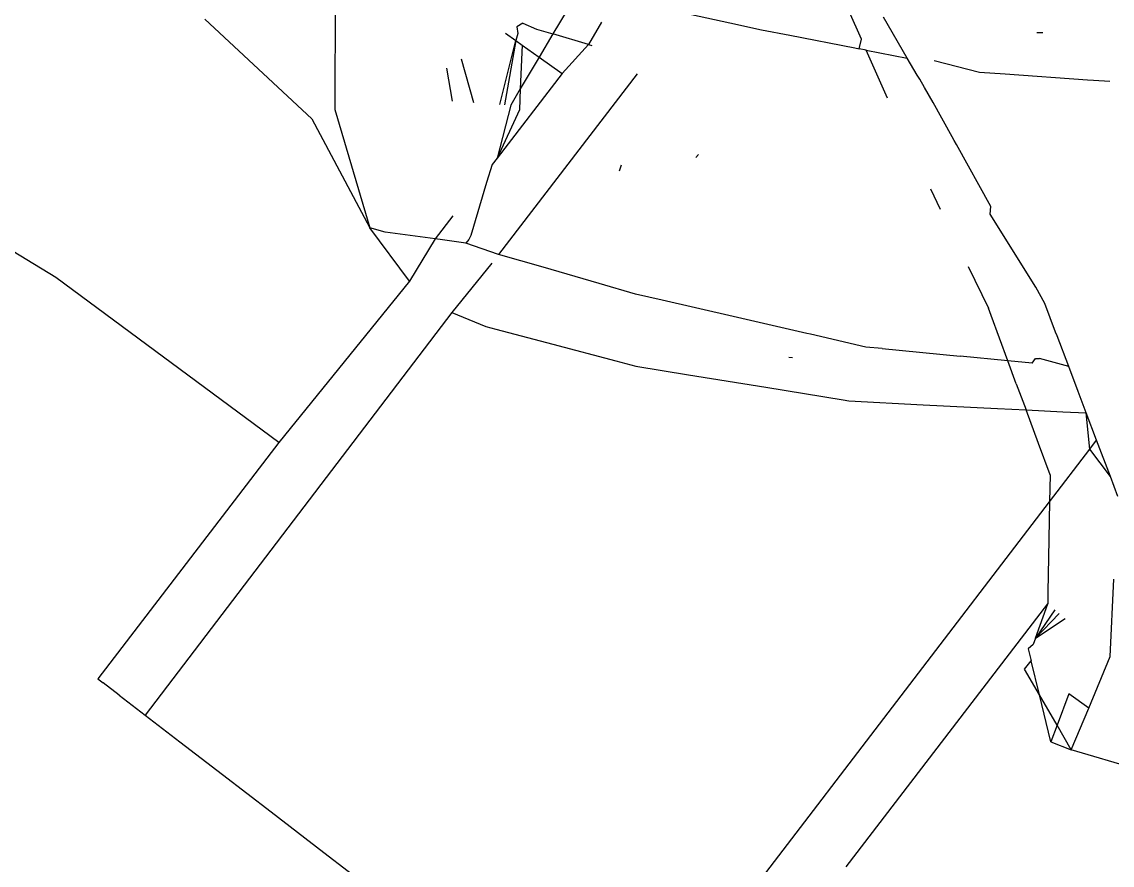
# Model space of a CAD drawing. Header units: inches. Extents: x 3324238 to 135265466, y -1036581 to 20094598.
# Drawn here: x 3354735.9661 to 3354736.28, y -519084.3666 to -519084.1238 of the extents above; entities that cross this region are included whole.
import ezdxf

# ---------------------------------------------------------------- set-up
doc = ezdxf.new("R2010")
doc.units = ezdxf.units.IN
doc.header["$MEASUREMENT"] = 0
doc.layers.add('FURNITURE', color=32, linetype='Continuous', lineweight=13)

msp = doc.modelspace()

# ---------------------------------------------------------------- linework, layer by layer
for p, q in [((3354736.05632, -519084.11486, 0.00267), (3354736.05625, -519084.14904, 0.00267)), ((3354736.12657, -519084.11464, 0.00267), (3354736.11903, -519084.12732, 0.00267)), ((3354736.15671, -519084.12122, 0.00267), (3354736.16998, -519084.12412, 0.00267)), ((3354736.20782, -519084.12882, 0.00267), (3354736.20428, -519084.12082, 0.00267)), ((3354736.04959, -519084.15176, 0.00267), (3354736.0188, -519084.12302, 0.00267)), ((3354736.11039, -519084.12419, 0.00267), (3354736.10863, -519084.12522, 0.00267)), ((3354736.11039, -519084.12419, 0.00267), (3354736.11432, -519084.12593, 0.00267)), ((3354736.13297, -519084.12391, 0.00267), (3354736.12923, -519084.13033, 0.00267)), ((3354736.16998, -519084.12412, 0.00267), (3354736.17909, -519084.12611, 0.00267)), ((3354736.22105, -519084.13426, 0.00267), (3354736.21419, -519084.12249, 0.00267)), ((3354736.1054, -519084.12713, 0.00267), (3354736.10836, -519084.12923, 0.00267)), ((3354736.10887, -519084.12719, 0.00267), (3354736.10836, -519084.12923, 0.00267)), ((3354736.10863, -519084.12522, 0.00267), (3354736.10887, -519084.12719, 0.00267)), ((3354736.11432, -519084.12593, 0.00267), (3354736.11903, -519084.12732, 0.00267)), ((3354736.11903, -519084.12732, 0.00267), (3354736.11506, -519084.134, 0.00267)), ((3354736.12923, -519084.13033, 0.00267), (3354736.11903, -519084.12732, 0.00267)), ((3354736.17909, -519084.12611, 0.00267), (3354736.18722, -519084.12769, 0.00267)), ((3354736.25832, -519084.12686, 0.00267), (3354736.26011, -519084.12687, 0.00267)), ((3354736.10375, -519084.14759, 0.00267), (3354736.10836, -519084.12923, 0.00267)), ((3354736.10836, -519084.12923, 0.00267), (3354736.10511, -519084.14768, 0.00267)), ((3354736.10836, -519084.12923, 0.00267), (3354736.11013, -519084.1305, 0.00267)), ((3354736.11013, -519084.1305, 0.00267), (3354736.10963, -519084.14315, 0.00267)), ((3354736.11013, -519084.1305, 0.00267), (3354736.11506, -519084.134, 0.00267)), ((3354736.12923, -519084.13033, 0.00267), (3354736.12164, -519084.13868, 0.00267)), ((3354736.12923, -519084.13033, 0.00267), (3354736.13023, -519084.13062, 0.00267)), ((3354736.18722, -519084.12769, 0.00267), (3354736.20592, -519084.13132, 0.00267)), ((3354736.20719, -519084.13157, 0.00267), (3354736.20782, -519084.12882, 0.00267)), ((3354736.20592, -519084.13132, 0.00267), (3354736.20719, -519084.13157, 0.00267)), ((3354736.20922, -519084.13196, 0.00267), (3354736.20719, -519084.13157, 0.00267)), ((3354736.21532, -519084.14576, 0.00267), (3354736.20922, -519084.13196, 0.00267)), ((3354736.20922, -519084.13196, 0.00267), (3354736.22105, -519084.13426, 0.00267)), ((3354736.09629, -519084.14711, 0.00267), (3354736.09273, -519084.1346, 0.00267)), ((3354736.11506, -519084.134, 0.00267), (3354736.10963, -519084.14315, 0.00267)), ((3354736.11506, -519084.134, 0.00267), (3354736.12164, -519084.13868, 0.00267)), ((3354736.22392, -519084.13918, 0.00267), (3354736.22105, -519084.13426, 0.00267)), ((3354736.22875, -519084.13498, 0.00267), (3354736.24187, -519084.13831, 0.00267)), ((3354736.08835, -519084.13719, 0.00267), (3354736.09003, -519084.1467, 0.00267)), ((3354736.12164, -519084.13868, 0.00267), (3354736.10292, -519084.16308, 0.00267)), ((3354736.14324, -519084.13879, 0.00267), (3354736.10334, -519084.19078, 0.00267)), ((3354736.22461, -519084.14035, 0.00267), (3354736.22392, -519084.13918, 0.00267)), ((3354736.24187, -519084.13831, 0.00267), (3354736.24918, -519084.13882, 0.00267)), ((3354736.24918, -519084.13882, 0.00267), (3354736.27294, -519084.14049, 0.00267)), ((3354736.10963, -519084.14315, 0.00267), (3354736.10687, -519084.14779, 0.00267)), ((3354736.10963, -519084.14315, 0.00267), (3354736.10938, -519084.1492, 0.00267)), ((3354736.22601, -519084.14276, 0.00267), (3354736.22461, -519084.14035, 0.00267)), ((3354736.22851, -519084.14705, 0.00267), (3354736.22601, -519084.14276, 0.00267)), ((3354736.27294, -519084.14049, 0.00267), (3354736.27461, -519084.14061, 0.00267)), ((3354736.27461, -519084.14061, 0.00267), (3354736.2794, -519084.14094, 0.00267)), ((3354736.05625, -519084.14904, 0.00267), (3354736.06629, -519084.18313, 0.00267)), ((3354736.10687, -519084.14779, 0.00267), (3354736.10292, -519084.16308, 0.00267)), ((3354736.10938, -519084.1492, 0.00267), (3354736.10292, -519084.16308, 0.00267)), ((3354736.234, -519084.15694, 0.00267), (3354736.22851, -519084.14705, 0.00267)), ((3354736.04959, -519084.15176, 0.00267), (3354736.06629, -519084.18313, 0.00267)), ((3354735.97593, -519084.19745, 0.00267), (3354735.90851, -519084.1569, 0.00267)), ((3354736.23457, -519084.15797, 0.00267), (3354736.234, -519084.15694, 0.00267)), ((3354736.23523, -519084.15915, 0.00267), (3354736.23457, -519084.15797, 0.00267)), ((3354736.16088, -519084.16202, 0.00267), (3354736.16018, -519084.16292, 0.00267)), ((3354736.24511, -519084.17695, 0.00267), (3354736.23523, -519084.15915, 0.00267)), ((3354736.10151, -519084.16491, 0.00267), (3354736.09988, -519084.17013, 0.00267)), ((3354736.10292, -519084.16308, 0.00267), (3354736.10151, -519084.16491, 0.00267)), ((3354736.13867, -519084.16506, 0.00267), (3354736.13813, -519084.16686, 0.00267)), ((3354736.09988, -519084.17013, 0.00267), (3354736.09536, -519084.18533, 0.00267)), ((3354736.22768, -519084.17193, 0.00267), (3354736.2305, -519084.17772, 0.00267)), ((3354736.24488, -519084.17918, 0.00267), (3354736.24511, -519084.17695, 0.00267)), ((3354736.0902, -519084.17966, 0.00267), (3354736.08509, -519084.18632, 0.00267)), ((3354736.25803, -519084.20023, 0.00267), (3354736.24488, -519084.17918, 0.00267)), ((3354736.07067, -519084.18435, 0.00267), (3354736.06629, -519084.18313, 0.00267)), ((3354736.07772, -519084.19853, 0.00267), (3354736.06629, -519084.18313, 0.00267)), ((3354736.08509, -519084.18632, 0.00267), (3354736.07067, -519084.18435, 0.00267)), ((3354736.08509, -519084.18632, 0.00267), (3354736.07772, -519084.19853, 0.00267)), ((3354736.08725, -519084.18662, 0.00267), (3354736.08509, -519084.18632, 0.00267)), ((3354736.09396, -519084.18753, 0.00267), (3354736.08725, -519084.18662, 0.00267)), ((3354736.09478, -519084.18646, 0.00267), (3354736.09396, -519084.18753, 0.00267)), ((3354736.09536, -519084.18533, 0.00267), (3354736.09478, -519084.18646, 0.00267)), ((3354736.10334, -519084.19078, 0.00267), (3354736.09396, -519084.18753, 0.00267)), ((3354736.10143, -519084.19328, 0.00267), (3354736.08988, -519084.20754, 0.00267)), ((3354736.11616, -519084.19449, 0.00267), (3354736.10334, -519084.19078, 0.00267)), ((3354736.13237, -519084.19919, 0.00267), (3354736.11616, -519084.19449, 0.00267)), ((3354736.23856, -519084.1943, 0.00267), (3354736.24439, -519084.20629, 0.00267)), ((3354736.04014, -519084.24491, 0.00267), (3354735.97593, -519084.19745, 0.00267)), ((3354736.07772, -519084.19853, 0.00267), (3354736.04014, -519084.24491, 0.00267)), ((3354736.14275, -519084.20219, 0.00267), (3354736.13237, -519084.19919, 0.00267)), ((3354736.15043, -519084.20396, 0.00267), (3354736.14275, -519084.20219, 0.00267)), ((3354736.26063, -519084.20491, 0.00267), (3354736.25803, -519084.20023, 0.00267)), ((3354736.17087, -519084.20866, 0.00267), (3354736.15043, -519084.20396, 0.00267)), ((3354736.26376, -519084.21319, 0.00267), (3354736.26063, -519084.20491, 0.00267)), ((3354736.08988, -519084.20754, 0.00267), (3354736.00157, -519084.32344, 0.00267)), ((3354736.08988, -519084.20754, 0.00267), (3354736.09974, -519084.21157, 0.00267)), ((3354736.19214, -519084.21355, 0.00267), (3354736.17087, -519084.20866, 0.00267)), ((3354736.24518, -519084.20841, 0.00267), (3354736.24439, -519084.20629, 0.00267)), ((3354736.24999, -519084.2214, 0.00267), (3354736.24518, -519084.20841, 0.00267)), ((3354736.09974, -519084.21157, 0.00267), (3354736.10253, -519084.21231, 0.00267)), ((3354736.10253, -519084.21231, 0.00267), (3354736.11898, -519084.21663, 0.00267)), ((3354736.19314, -519084.21378, 0.00267), (3354736.19214, -519084.21355, 0.00267)), ((3354736.20915, -519084.21746, 0.00267), (3354736.19314, -519084.21378, 0.00267)), ((3354736.26415, -519084.21422, 0.00267), (3354736.26376, -519084.21319, 0.00267)), ((3354736.26752, -519084.2231, 0.00267), (3354736.26415, -519084.21422, 0.00267)), ((3354736.11898, -519084.21663, 0.00267), (3354736.13711, -519084.2214, 0.00267)), ((3354736.21383, -519084.21791, 0.00267), (3354736.20915, -519084.21746, 0.00267)), ((3354736.21383, -519084.21791, 0.00267), (3354736.23627, -519084.22008, 0.00267)), ((3354736.13711, -519084.2214, 0.00267), (3354736.14286, -519084.22292, 0.00267)), ((3354736.18695, -519084.22034, 0.00267), (3354736.18802, -519084.22042, 0.00267)), ((3354736.24999, -519084.2214, 0.00267), (3354736.23627, -519084.22008, 0.00267)), ((3354736.25243, -519084.22802, 0.00267), (3354736.24999, -519084.2214, 0.00267)), ((3354736.25697, -519084.22208, 0.00267), (3354736.24999, -519084.2214, 0.00267)), ((3354736.25697, -519084.22208, 0.00267), (3354736.25799, -519084.22075, 0.00267)), ((3354736.25799, -519084.22075, 0.00267), (3354736.25915, -519084.22072, 0.00267)), ((3354736.26752, -519084.2231, 0.00267), (3354736.25915, -519084.22072, 0.00267)), ((3354736.14286, -519084.22292, 0.00267), (3354736.15808, -519084.22541, 0.00267)), ((3354736.27023, -519084.23026, 0.00267), (3354736.26752, -519084.2231, 0.00267)), ((3354736.15808, -519084.22541, 0.00267), (3354736.1803, -519084.22905, 0.00267)), ((3354736.25243, -519084.22802, 0.00267), (3354736.25523, -519084.23556, 0.00267)), ((3354736.1803, -519084.22905, 0.00267), (3354736.20255, -519084.23269, 0.00267)), ((3354736.27258, -519084.23644, 0.00267), (3354736.27023, -519084.23026, 0.00267)), ((3354736.20255, -519084.23269, 0.00267), (3354736.20417, -519084.23296, 0.00267)), ((3354736.20417, -519084.23296, 0.00267), (3354736.2256, -519084.23405, 0.00267)), ((3354736.2256, -519084.23405, 0.00267), (3354736.24699, -519084.23514, 0.00267)), ((3354736.24699, -519084.23514, 0.00267), (3354736.25523, -519084.23556, 0.00267)), ((3354736.2588, -519084.24522, 0.00267), (3354736.25523, -519084.23556, 0.00267)), ((3354736.25523, -519084.23556, 0.00267), (3354736.26578, -519084.23609, 0.00267)), ((3354736.26578, -519084.23609, 0.00267), (3354736.27258, -519084.23644, 0.00267)), ((3354736.27359, -519084.24687, 0.00267), (3354736.27258, -519084.23644, 0.00267)), ((3354736.27556, -519084.2443, 0.00267), (3354736.27258, -519084.23644, 0.00267)), ((3354736.04014, -519084.24491, 0.00267), (3354735.98794, -519084.31295, 0.00267)), ((3354736.26214, -519084.25424, 0.00267), (3354736.2588, -519084.24522, 0.00267)), ((3354736.262, -519084.26202, 0.00267), (3354736.27359, -519084.24687, 0.00267)), ((3354736.27359, -519084.24687, 0.00267), (3354736.27556, -519084.2443, 0.00267)), ((3354736.27952, -519084.25476, 0.00267), (3354736.27359, -519084.24687, 0.00267)), ((3354736.27952, -519084.25476, 0.00267), (3354736.27556, -519084.2443, 0.00267)), ((3354736.26214, -519084.25424, 0.00267), (3354736.262, -519084.26202, 0.00267)), ((3354736.28168, -519084.26045, 0.00267), (3354736.27952, -519084.25476, 0.00267)), ((3354736.13609, -519084.42666, 0.00267), (3354736.262, -519084.26202, 0.00267)), ((3354736.262, -519084.26202, 0.00267), (3354736.26172, -519084.27802, 0.00267)), ((3354736.26172, -519084.27802, 0.00267), (3354736.26154, -519084.28793, 0.00267)), ((3354736.27946, -519084.30658, 0.00267), (3354736.28053, -519084.28432, 0.00267)), ((3354736.26154, -519084.28793, 0.00267), (3354736.26148, -519084.29136, 0.00267)), ((3354736.20341, -519084.36709, 0.00267), (3354736.26148, -519084.29136, 0.00267)), ((3354736.25797, -519084.30124, 0.00267), (3354736.26148, -519084.29136, 0.00267)), ((3354736.26355, -519084.29311, 0.00267), (3354736.25797, -519084.30124, 0.00267)), ((3354736.25797, -519084.30124, 0.00267), (3354736.26479, -519084.29417, 0.00267)), ((3354736.25797, -519084.30124, 0.00267), (3354736.26654, -519084.29565, 0.00267)), ((3354736.25729, -519084.30314, 0.00267), (3354736.25587, -519084.3043, 0.00267)), ((3354736.25797, -519084.30124, 0.00267), (3354736.25729, -519084.30314, 0.00267)), ((3354736.25587, -519084.3043, 0.00267), (3354736.25672, -519084.30778, 0.00267)), ((3354736.2548, -519084.31016, 0.00267), (3354736.25672, -519084.30778, 0.00267)), ((3354736.25912, -519084.31762, 0.00267), (3354736.25672, -519084.30778, 0.00267)), ((3354736.27327, -519084.32145, 0.00267), (3354736.27946, -519084.30658, 0.00267)), ((3354736.25912, -519084.31762, 0.00267), (3354736.2548, -519084.31016, 0.00267)), ((3354735.98794, -519084.31295, 0.00267), (3354735.9895, -519084.31415, 0.00267)), ((3354735.9941, -519084.31769, 0.00267), (3354735.9895, -519084.31415, 0.00267)), ((3354735.9941, -519084.31769, 0.00267), (3354736.00157, -519084.32344, 0.00267)), ((3354736.26241, -519084.3311, 0.00267), (3354736.25912, -519084.31762, 0.00267)), ((3354736.26418, -519084.32637, 0.00267), (3354736.25912, -519084.31762, 0.00267)), ((3354736.26757, -519084.31734, 0.00267), (3354736.26418, -519084.32637, 0.00267)), ((3354736.27327, -519084.32145, 0.00267), (3354736.26757, -519084.31734, 0.00267)), ((3354736.26827, -519084.33343, 0.00267), (3354736.27327, -519084.32145, 0.00267)), ((3354736.00157, -519084.32344, 0.00267), (3354736.01163, -519084.33116, 0.00267)), ((3354736.26418, -519084.32637, 0.00267), (3354736.26241, -519084.3311, 0.00267)), ((3354736.26827, -519084.33343, 0.00267), (3354736.26418, -519084.32637, 0.00267)), ((3354736.01163, -519084.33116, 0.00267), (3354736.02389, -519084.34057, 0.00267)), ((3354736.26241, -519084.3311, 0.00267), (3354736.26827, -519084.33343, 0.00267)), ((3354736.30465, -519084.34409, 0.00267), (3354736.26827, -519084.33343, 0.00267)), ((3354736.02389, -519084.34057, 0.00267), (3354736.03788, -519084.35131, 0.00267)), ((3354736.03788, -519084.35131, 0.00267), (3354736.05305, -519084.36296, 0.00267)), ((3354736.05305, -519084.36296, 0.00267), (3354736.06883, -519084.37507, 0.00267))]:
    msp.add_line(p, q)
at = {"layer": 'FURNITURE', "lineweight": 30}
msp.add_arc((3354732.75313, -519086.61744, 0.00267), 12.0161, 2.966283, 177.033717, dxfattribs=at)

doc.saveas('drawing.dxf')
